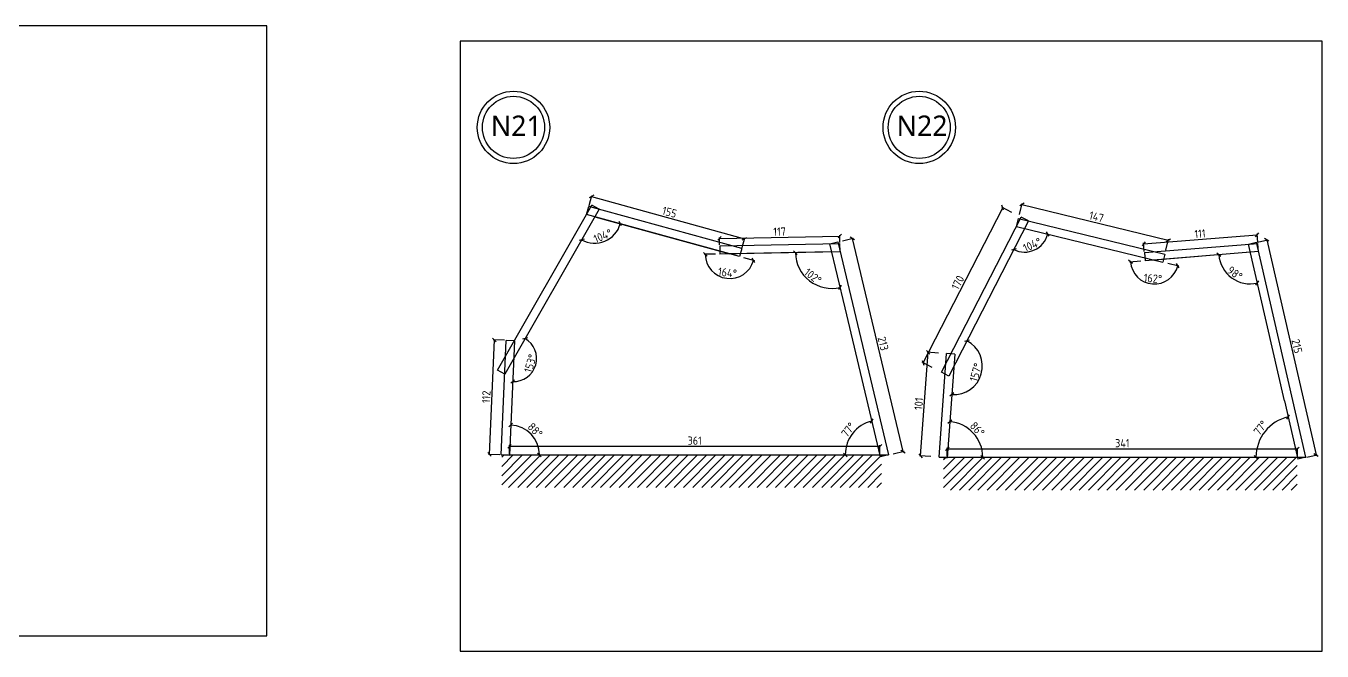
# Model space of a CAD drawing. Header units: centimetres. Extents: x -6116 to 16873, y -2889 to 4505.
# Drawn here: x 14475 to 15739, y -850 to -241 of the extents above; entities that cross this region are included whole.
import ezdxf

# ---------------------------------------------------------------- set-up
doc = ezdxf.new("R2010")
doc.units = ezdxf.units.CM
for name, color, linetype in [('5', 5, 'Continuous'), ('D_wood木做櫃', 30, 'Continuous'), ('frame圖框', 34, 'Continuous'), ('hatch填實', 8, 'Continuous'), ('planting植栽', 95, 'Continuous')]:
    doc.layers.add(name, color=color, linetype=linetype)
doc.styles.get("Standard").update_dxf_attribs({"font": 'ISOCP.SHX', "bigfont": 'CHINESET.SHX'})
doc.dimstyles.new('AM_ISO', dxfattribs={"dimtxt": 3.5, "dimasz": 3.5, "dimexe": 1, "dimexo": 1, "dimgap": 1.5, "dimtad": 1, "dimdec": 0, "dimdsep": 46, "dimtxsty": 'Standard', "dimcen": 0, "dimclrd": 256, "dimclre": 256, "dimclrt": 2, "dimadec": 0, "dimazin": 2, "dimtp": 0.1, "dimtm": 0.1, "dimtfac": 0.71, "dimtdec": 0, "dimtmove": 0, "dimatfit": 3, "dimfxl": 1, "dimlwd": -1, "dimlwe": -1, "dimarcsym": 1})

# ---------------------------------------------------------------- blocks, each defined once
blk = doc.blocks.new('_Oblique')
at = {"color": 0, "linetype": 'ByBlock', "lineweight": -2}
blk.add_line((-0.5, -0.5), (0.5, 0.5), dxfattribs=at)
blk = doc.blocks.new('*D435')
at = {"layer": 'DEFPOINTS', "color": 0, "transparency": 16777216}
for p in [(14931.8, -547), (14943.3, -547.5), (14938.6, -659)]:
    blk.add_point(p, dxfattribs=at)
at = {"layer": 'hatch填實', "linetype": 'ByBlock', "transparency": 16777216}
for p, q in [((14927, -658.5), (14931.8, -547)), ((14941.8, -547.4), (14930.8, -546.9)), ((14937, -658.9), (14926, -658.5))]:
    blk.add_line(p, q, dxfattribs=at)
at = {"layer": 'hatch填實', "transparency": 16777216, "xscale": 3.5, "yscale": 3.5, "zscale": 3.5}
for p, rotation in [((14931.8, -547), 87.55194987153453), ((14927, -658.5), 267.5519498715345)]:
    blk.add_blockref('_Oblique', p, dxfattribs=dict(at, rotation=rotation))
at = {"layer": 'hatch填實', "transparency": 16777216, "insert": (14923.9, -602.5), "char_height": 8, "attachment_point": 5, "rotation": 87.5519}
blk.add_mtext('112', dxfattribs=at)
blk = doc.blocks.new('_ArchTick')
at = {"color": 0, "linetype": 'ByBlock', "const_width": 0.15}
blk.add_lwpolyline([(-0.5, -0.5), (0.5, 0.5)], dxfattribs=at)
blk = doc.blocks.new('*D436')
at = {"layer": 'DEFPOINTS', "color": 0, "transparency": 16777216}
for p in [(15023.9, -417.1), (15175.6, -448.4), (15172.9, -458.1)]:
    blk.add_point(p, dxfattribs=at)
at = {"layer": 'hatch填實', "linetype": 'ByBlock', "transparency": 16777216}
for p, q in [((15024.2, -416.1), (15026.8, -406.4)), ((15026.5, -407.4), (15175.6, -448.4)), ((15173.2, -457.1), (15175.9, -447.5))]:
    blk.add_line(p, q, dxfattribs=at)
at = {"layer": 'hatch填實', "transparency": 16777216, "xscale": 3.5, "yscale": 3.5, "zscale": 3.5}
for p, rotation in [((15026.5, -407.4), 164.6125244280179), ((15175.6, -448.4), 344.6125244280179)]:
    blk.add_blockref('_Oblique', p, dxfattribs=dict(at, rotation=rotation))
at = {"layer": 'hatch填實', "transparency": 16777216, "insert": (15102.5, -422.6), "char_height": 8, "attachment_point": 5, "rotation": 344.6125}
blk.add_mtext('155', dxfattribs=at)
blk = doc.blocks.new('*D437')
at = {"layer": 'DEFPOINTS', "color": 0, "transparency": 16777216}
for p in [(15268.6, -445.9), (15268.7, -453.1), (15151.4, -455.4)]:
    blk.add_point(p, dxfattribs=at)
at = {"layer": 'hatch填實', "linetype": 'ByBlock', "transparency": 16777216}
for p, q in [((15151.3, -448.1), (15268.6, -445.9)), ((15151.4, -454.4), (15151.3, -447.1)), ((15268.7, -452.1), (15268.5, -444.9))]:
    blk.add_line(p, q, dxfattribs=at)
at = {"layer": 'hatch填實', "transparency": 16777216, "xscale": 3.5, "yscale": 3.5, "zscale": 3.5}
for p, rotation in [((15151.3, -448.1), 181.0822839199258), ((15268.6, -445.9), 1.082283919925816)]:
    blk.add_blockref('_Oblique', p, dxfattribs=dict(at, rotation=rotation))
at = {"layer": 'hatch填實', "transparency": 16777216, "insert": (15209.8, -441.5), "char_height": 8, "attachment_point": 5, "rotation": 1.0823}
blk.add_mtext('117', dxfattribs=at)
blk = doc.blocks.new('*D438')
at = {"layer": 'DEFPOINTS', "color": 0, "transparency": 16777216}
for p in [(15266.6, -451.5), (15330.1, -655.6), (15315.9, -659)]:
    blk.add_point(p, dxfattribs=at)
at = {"layer": 'hatch填實', "linetype": 'ByBlock', "transparency": 16777216}
for p, q in [((15271, -450.4), (15281.7, -447.9)), ((15280.7, -448.1), (15330.1, -655.6)), ((15320.4, -658), (15331.1, -655.4))]:
    blk.add_line(p, q, dxfattribs=at)
at = {"layer": 'hatch填實', "transparency": 16777216, "xscale": 3.5, "yscale": 3.5, "zscale": 3.5}
for p, rotation in [((15280.7, -448.1), 103.3859843617344), ((15330.1, -655.6), 283.3859843617344)]:
    blk.add_blockref('_Oblique', p, dxfattribs=dict(at, rotation=rotation))
at = {"layer": 'hatch填實', "transparency": 16777216, "insert": (15310.8, -550.6), "char_height": 8, "attachment_point": 5, "rotation": 283.386}
blk.add_mtext('213', dxfattribs=at)
blk = doc.blocks.new('*D439')
at = {"layer": 'DEFPOINTS', "color": 0, "transparency": 16777216}
for p in [(15354.7, -559.1), (15372.6, -560.4), (15365.3, -661.3)]:
    blk.add_point(p, dxfattribs=at)
at = {"layer": 'hatch填實', "linetype": 'ByBlock', "transparency": 16777216}
for p, q in [((15347.3, -660), (15354.7, -559.1)), ((15364.6, -559.8), (15353.7, -559)), ((15357.3, -660.7), (15346.3, -659.9))]:
    blk.add_line(p, q, dxfattribs=at)
at = {"layer": 'hatch填實', "transparency": 16777216, "xscale": 3.5, "yscale": 3.5, "zscale": 3.5}
for p, rotation in [((15354.7, -559.1), 85.84471711465251), ((15347.3, -660), 265.8447171146525)]:
    blk.add_blockref('_Oblique', p, dxfattribs=dict(at, rotation=rotation))
at = {"layer": 'hatch填實', "transparency": 16777216, "insert": (15345.5, -609.2), "char_height": 8, "attachment_point": 5, "rotation": 85.8447}
blk.add_mtext('101', dxfattribs=at)
blk = doc.blocks.new('*D440')
at = {"layer": 'DEFPOINTS', "color": 0, "transparency": 16777216}
for p in [(15427.3, -418.2), (15445.4, -427.5), (15367.7, -578.6)]:
    blk.add_point(p, dxfattribs=at)
at = {"layer": 'hatch填實', "linetype": 'ByBlock', "transparency": 16777216}
for p, q in [((15349.7, -569.3), (15427.3, -418.2)), ((15436.2, -422.8), (15426.4, -417.8)), ((15358.5, -573.9), (15348.8, -568.8))]:
    blk.add_line(p, q, dxfattribs=at)
at = {"layer": 'hatch填實', "transparency": 16777216, "xscale": 3.5, "yscale": 3.5, "zscale": 3.5}
for p, rotation in [((15427.3, -418.2), 62.78751049020834), ((15349.7, -569.3), 242.7875104902083)]:
    blk.add_blockref('_Oblique', p, dxfattribs=dict(at, rotation=rotation))
at = {"layer": 'hatch填實', "transparency": 16777216, "insert": (15383.6, -491.2), "char_height": 8, "attachment_point": 5, "rotation": 62.7875}
blk.add_mtext('170', dxfattribs=at)
blk = doc.blocks.new('*D441')
at = {"layer": 'DEFPOINTS', "color": 0, "transparency": 16777216}
for p in [(15442.6, -428.8), (15588.7, -449.9), (15585.4, -463.6)]:
    blk.add_point(p, dxfattribs=at)
at = {"layer": 'hatch填實', "linetype": 'ByBlock', "transparency": 16777216}
for p, q in [((15443.6, -424.8), (15446.2, -414.1)), ((15446, -415.1), (15588.7, -449.9)), ((15586.4, -459.6), (15589, -448.9))]:
    blk.add_line(p, q, dxfattribs=at)
at = {"layer": 'hatch填實', "transparency": 16777216, "xscale": 3.5, "yscale": 3.5, "zscale": 3.5}
for p, rotation in [((15446, -415.1), 166.2946098408372), ((15588.7, -449.9), 346.2946098408372)]:
    blk.add_blockref('_Oblique', p, dxfattribs=dict(at, rotation=rotation))
at = {"layer": 'hatch填實', "transparency": 16777216, "insert": (15518.7, -427.1), "char_height": 8, "attachment_point": 5, "rotation": 346.2946}
blk.add_mtext('147', dxfattribs=at)
blk = doc.blocks.new('*D442')
at = {"layer": 'DEFPOINTS', "color": 0, "transparency": 16777216}
for p in [(15675.3, -444.6), (15676, -453), (15565.4, -462)]:
    blk.add_point(p, dxfattribs=at)
at = {"layer": 'hatch填實', "linetype": 'ByBlock', "transparency": 16777216}
for p, q in [((15565.3, -461), (15564.6, -452.6)), ((15564.7, -453.5), (15675.3, -444.6)), ((15675.9, -452), (15675.2, -443.6))]:
    blk.add_line(p, q, dxfattribs=at)
at = {"layer": 'hatch填實', "transparency": 16777216, "xscale": 3.5, "yscale": 3.5, "zscale": 3.5}
for p, rotation in [((15564.7, -453.5), 184.6510422801488), ((15675.3, -444.6), 4.651042280148741)]:
    blk.add_blockref('_Oblique', p, dxfattribs=dict(at, rotation=rotation))
at = {"layer": 'hatch填實', "transparency": 16777216, "insert": (15619.6, -443.6), "char_height": 8, "attachment_point": 5, "rotation": 4.651}
blk.add_mtext('111', dxfattribs=at)
blk = doc.blocks.new('*D443')
at = {"layer": 'DEFPOINTS', "color": 0, "transparency": 16777216}
for p in [(15674.6, -452), (15722.8, -661.3), (15732.8, -659)]:
    blk.add_point(p, dxfattribs=at)
at = {"layer": 'hatch填實', "linetype": 'ByBlock', "transparency": 16777216}
for p, q in [((15675.6, -451.7), (15685.6, -449.4)), ((15684.6, -449.6), (15732.8, -659)), ((15723.7, -661.1), (15733.8, -658.8))]:
    blk.add_line(p, q, dxfattribs=at)
at = {"layer": 'hatch填實', "transparency": 16777216, "xscale": 3.5, "yscale": 3.5, "zscale": 3.5}
for p, rotation in [((15684.6, -449.6), 102.9616971798642), ((15732.8, -659), 282.9616971798641)]:
    blk.add_blockref('_Oblique', p, dxfattribs=dict(at, rotation=rotation))
at = {"layer": 'hatch填實', "transparency": 16777216, "insert": (15714.1, -553.1), "char_height": 8, "attachment_point": 5, "rotation": 282.9617}
blk.add_mtext('215', dxfattribs=at)
blk = doc.blocks.new('*D479')
at = {"layer": 'DEFPOINTS', "color": 0, "transparency": 16777216}
for p in [(15021.8, -424.8), (15033.8, -419.8), (15032, -452.7), (15170.8, -465.8), (14941.9, -580.3)]:
    blk.add_point(p, dxfattribs=at)
at = {"layer": 'hatch填實', "linetype": 'ByBlock', "transparency": 16777216}
blk.add_arc((15029.7, -427), 25.8, 240.2058, 344.6125, dxfattribs=at)
at = {"layer": 'hatch填實', "transparency": 16777216, "xscale": 3.5, "yscale": 3.5, "zscale": 3.5}
for p, rotation in [((15054.6, -433.8), 74.6125244280182), ((15016.9, -449.4), 150.2057984877649)]:
    blk.add_blockref('_Oblique', p, dxfattribs=dict(at, rotation=rotation))
at = {"layer": 'hatch填實', "transparency": 16777216, "insert": (15037.5, -445.7), "char_height": 8, "attachment_point": 5, "rotation": 22.4092}
blk.add_mtext('104°', dxfattribs=at)
blk = doc.blocks.new('*D480')
at = {"layer": 'DEFPOINTS', "color": 0, "transparency": 16777216}
for p in [(15021.8, -424.8), (15151.6, -463.4), (15170.8, -465.8), (15268.9, -461.1), (15147.7, -483)]:
    blk.add_point(p, dxfattribs=at)
at = {"layer": 'hatch填實', "linetype": 'ByBlock', "transparency": 16777216}
for p, q in [((15147.3, -463.4), (15136.3, -463.6)), ((15174.7, -466.9), (15185.4, -469.8))]:
    blk.add_line(p, q, dxfattribs=at)
blk.add_arc((15161.3, -463.2), 24, 181.0823, 344.6125, dxfattribs=at)
at = {"layer": 'hatch填實', "transparency": 16777216, "xscale": 3.5, "yscale": 3.5, "zscale": 3.5}
for p, rotation in [((15137.3, -463.6), 91.08228391992608), ((15184.4, -469.5), 74.61252442801843)]:
    blk.add_blockref('_Oblique', p, dxfattribs=dict(at, rotation=rotation))
at = {"layer": 'hatch填實', "transparency": 16777216, "insert": (15159, -481.5), "char_height": 8, "attachment_point": 5, "rotation": 352.8474}
blk.add_mtext('164°', dxfattribs=at)
blk = doc.blocks.new('*D481')
at = {"layer": 'DEFPOINTS', "color": 0, "transparency": 16777216}
for p in [(15258.8, -453.3), (15151.6, -463.4), (15268.9, -461.1), (15231.7, -481.7), (15273.6, -515.8)]:
    blk.add_point(p, dxfattribs=at)
at = {"layer": 'hatch填實', "linetype": 'ByBlock', "transparency": 16777216}
blk.add_arc((15260.7, -461.3), 35.5, 181.0823, 283.3875, dxfattribs=at)
at = {"layer": 'hatch填實', "transparency": 16777216, "xscale": 3.5, "yscale": 3.5, "zscale": 3.5}
for p, rotation in [((15225.2, -462), 91.08228391992674), ((15268.9, -495.8), 13.38745867268328)]:
    blk.add_blockref('_Oblique', p, dxfattribs=dict(at, rotation=rotation))
at = {"layer": 'hatch填實', "transparency": 16777216, "insert": (15242.3, -485), "char_height": 8, "attachment_point": 5, "rotation": 322.2349}
blk.add_mtext('102°', dxfattribs=at)
blk = doc.blocks.new('*D482')
at = {"layer": 'DEFPOINTS', "color": 0, "transparency": 16777216}
for p in [(15273.6, -515.8), (15286.4, -632.6), (14938.6, -659), (15308.2, -660.9), (15315.9, -659)]:
    blk.add_point(p, dxfattribs=at)
at = {"layer": 'hatch填實', "linetype": 'ByBlock', "transparency": 16777216}
blk.add_arc((15307.7, -659), 33.9, 103.387, 180, dxfattribs=at)
at = {"layer": 'hatch填實', "transparency": 16777216, "xscale": 3.5, "yscale": 3.5, "zscale": 3.5}
for p, rotation in [((15299.9, -626), 13.38695332905746), ((15273.8, -659), 269.9999999999992)]:
    blk.add_blockref('_Oblique', p, dxfattribs=dict(at, rotation=rotation))
at = {"layer": 'hatch填實', "transparency": 16777216, "insert": (15276.8, -634.6), "char_height": 8, "attachment_point": 5, "rotation": 51.6935}
blk.add_mtext('77°', dxfattribs=at)
blk = doc.blocks.new('*D483')
at = {"layer": 'DEFPOINTS', "color": 0, "transparency": 16777216}
for p in [(15033.8, -419.8), (14951.3, -547.8), (14941.9, -580.3), (14967.4, -580.1), (14946.6, -659.3)]:
    blk.add_point(p, dxfattribs=at)
at = {"layer": 'hatch填實', "linetype": 'ByBlock', "transparency": 16777216}
blk.add_arc((14950.6, -565.2), 22.4, 267.5518, 60.2058, dxfattribs=at)
at = {"layer": 'hatch填實', "transparency": 16777216, "xscale": 3.5, "yscale": 3.5, "zscale": 3.5}
for p, rotation in [((14961.7, -545.7), 150.205798487765), ((14949.6, -587.6), 177.5518213510071)]:
    blk.add_blockref('_Oblique', p, dxfattribs=dict(at, rotation=rotation))
at = {"layer": 'hatch填實', "transparency": 16777216, "insert": (14966.9, -569.9), "char_height": 8, "attachment_point": 5, "rotation": 73.8788}
blk.add_mtext('153°', dxfattribs=at)
blk = doc.blocks.new('*D484')
at = {"layer": 'DEFPOINTS', "color": 0, "transparency": 16777216}
for p in [(14951.3, -547.8), (14972, -644.8), (14938.6, -659), (14946.6, -659.3), (15315.9, -659)]:
    blk.add_point(p, dxfattribs=at)
at = {"layer": 'hatch填實', "linetype": 'ByBlock', "transparency": 16777216}
blk.add_arc((14946.6, -659), 29.1, 360, 87.5518, dxfattribs=at)
at = {"layer": 'hatch填實', "transparency": 16777216, "xscale": 3.5, "yscale": 3.5, "zscale": 3.5}
for p, rotation in [((14947.8, -629.9), 177.5518213510081), ((14975.7, -659), 269.9999999999993)]:
    blk.add_blockref('_Oblique', p, dxfattribs=dict(at, rotation=rotation))
at = {"layer": 'hatch填實', "transparency": 16777216, "insert": (14971.6, -635), "char_height": 8, "attachment_point": 5, "rotation": 313.7759}
blk.add_mtext('88°', dxfattribs=at)
blk = doc.blocks.new('*D485')
at = {"layer": 'DEFPOINTS', "color": 0, "transparency": 16777216}
for p in [(15440.8, -436.5), (15452.5, -431.2), (15451.7, -461.3), (15583.5, -471.3), (15374.8, -582.2)]:
    blk.add_point(p, dxfattribs=at)
at = {"layer": 'hatch填實', "linetype": 'ByBlock', "transparency": 16777216}
blk.add_arc((15448.7, -438.4), 23.1, 242.7867, 346.2946, dxfattribs=at)
at = {"layer": 'hatch填實', "transparency": 16777216, "xscale": 3.5, "yscale": 3.5, "zscale": 3.5}
for p, rotation in [((15471.2, -443.9), 76.29460984083133), ((15438.2, -459), 152.7866519816951)]:
    blk.add_blockref('_Oblique', p, dxfattribs=dict(at, rotation=rotation))
at = {"layer": 'hatch填實', "transparency": 16777216, "insert": (15456.1, -454.4), "char_height": 8, "attachment_point": 5, "rotation": 24.5406}
blk.add_mtext('104°', dxfattribs=at)
blk = doc.blocks.new('*D486')
at = {"layer": 'DEFPOINTS', "color": 0, "transparency": 16777216}
for p in [(15440.8, -436.5), (15676.7, -461), (15566.1, -470), (15583.5, -471.3), (15562.9, -489.2)]:
    blk.add_point(p, dxfattribs=at)
at = {"layer": 'hatch填實', "linetype": 'ByBlock', "transparency": 16777216}
for p, q in [((15561.8, -470.3), (15550.8, -471.2)), ((15588.2, -472.4), (15598.9, -475))]:
    blk.add_line(p, q, dxfattribs=at)
blk.add_arc((15575.2, -469.2), 23.4, 184.651, 346.2946, dxfattribs=at)
at = {"layer": 'hatch填實', "transparency": 16777216, "xscale": 3.5, "yscale": 3.5, "zscale": 3.5}
for p, rotation in [((15551.8, -471.1), 94.65104228015086), ((15597.9, -474.8), 76.29460984083086)]:
    blk.add_blockref('_Oblique', p, dxfattribs=dict(at, rotation=rotation))
at = {"layer": 'hatch填實', "transparency": 16777216, "insert": (15573.7, -487.1), "char_height": 8, "attachment_point": 5, "rotation": 355.4728}
blk.add_mtext('162°', dxfattribs=at)
blk = doc.blocks.new('*D487')
at = {"layer": 'DEFPOINTS', "color": 0, "transparency": 16777216}
for p in [(15666.8, -453.8), (15676.7, -461), (15566.1, -470), (15644.1, -480.4), (15701.9, -606.5)]:
    blk.add_point(p, dxfattribs=at)
at = {"layer": 'hatch填實', "linetype": 'ByBlock', "transparency": 16777216}
blk.add_arc((15668.6, -461.6), 30.8, 184.651, 282.968, dxfattribs=at)
at = {"layer": 'hatch填實', "transparency": 16777216, "xscale": 3.5, "yscale": 3.5, "zscale": 3.5}
for p, rotation in [((15637.9, -464.1), 94.65104228015078), ((15675.5, -491.7), 12.96798267454643)]:
    blk.add_blockref('_Oblique', p, dxfattribs=dict(at, rotation=rotation))
at = {"layer": 'hatch填實', "transparency": 16777216, "insert": (15653.6, -482.1), "char_height": 8, "attachment_point": 5, "rotation": 323.8095}
blk.add_mtext('98°', dxfattribs=at)
blk = doc.blocks.new('*D488')
at = {"layer": 'DEFPOINTS', "color": 0, "transparency": 16777216}
for p in [(15701.9, -606.5), (15689.4, -629.8), (15365.3, -661.3), (15715, -663.1), (15722.8, -661.3)]:
    blk.add_point(p, dxfattribs=at)
at = {"layer": 'hatch填實', "linetype": 'ByBlock', "transparency": 16777216}
blk.add_arc((15714.6, -661.3), 40.4, 102.9687, 180, dxfattribs=at)
at = {"layer": 'hatch填實', "transparency": 16777216, "xscale": 3.5, "yscale": 3.5, "zscale": 3.5}
for p, rotation in [((15705.5, -622), 12.96868248078946), ((15674.2, -661.3), 269.9999999999997)]:
    blk.add_blockref('_Oblique', p, dxfattribs=dict(at, rotation=rotation))
at = {"layer": 'hatch填實', "transparency": 16777216, "insert": (15678.7, -632.7), "char_height": 8, "attachment_point": 5, "rotation": 51.4843}
blk.add_mtext('77°', dxfattribs=at)
blk = doc.blocks.new('*D489')
at = {"layer": 'DEFPOINTS', "color": 0, "transparency": 16777216}
for p in [(15452.5, -431.2), (15380.6, -561), (15374.8, -582.2), (15400.4, -591.1), (15373.3, -661.9)]:
    blk.add_point(p, dxfattribs=at)
at = {"layer": 'hatch填實', "linetype": 'ByBlock', "transparency": 16777216}
blk.add_arc((15379.8, -572.6), 27.7, 265.8447, 62.7867, dxfattribs=at)
at = {"layer": 'hatch填實', "transparency": 16777216, "xscale": 3.5, "yscale": 3.5, "zscale": 3.5}
for p, rotation in [((15392.4, -547.9), 152.7866519816945), ((15377.7, -600.2), 175.8447171146564)]:
    blk.add_blockref('_Oblique', p, dxfattribs=dict(at, rotation=rotation))
at = {"layer": 'hatch填實', "transparency": 16777216, "insert": (15401.1, -578.6), "char_height": 8, "attachment_point": 5, "rotation": 74.3157}
blk.add_mtext('157°', dxfattribs=at)
blk = doc.blocks.new('*D490')
at = {"layer": 'DEFPOINTS', "color": 0, "transparency": 16777216}
for p in [(15380.6, -561), (15403.6, -644.8), (15365.3, -661.3), (15373.3, -661.9), (15722.8, -661.3)]:
    blk.add_point(p, dxfattribs=at)
at = {"layer": 'hatch填實', "linetype": 'ByBlock', "transparency": 16777216}
blk.add_arc((15373.3, -661.3), 34.6, 360, 85.8447, dxfattribs=at)
at = {"layer": 'hatch填實', "transparency": 16777216, "xscale": 3.5, "yscale": 3.5, "zscale": 3.5}
for p, rotation in [((15375.8, -626.9), 175.8447171146562), ((15407.9, -661.3), 269.9999999999995)]:
    blk.add_blockref('_Oblique', p, dxfattribs=dict(at, rotation=rotation))
at = {"layer": 'hatch填實', "transparency": 16777216, "insert": (15402.6, -634), "char_height": 8, "attachment_point": 5, "rotation": 312.9224}
blk.add_mtext('86°', dxfattribs=at)
blk = doc.blocks.new('*D510')
at = {"layer": 'DEFPOINTS', "color": 0, "transparency": 16777216}
for p in [(15714.6, -653.1), (15373.3, -661.3), (15714.6, -661.3)]:
    blk.add_point(p, dxfattribs=at)
at = {"layer": 'hatch填實', "linetype": 'ByBlock', "transparency": 16777216}
for p, q in [((15373.3, -660.3), (15373.3, -652.1)), ((15373.3, -653.1), (15714.6, -653.1)), ((15714.6, -660.3), (15714.6, -652.1))]:
    blk.add_line(p, q, dxfattribs=at)
at = {"layer": 'hatch填實', "transparency": 16777216, "xscale": 3.5, "yscale": 3.5, "zscale": 3.5, "rotation": 180}
blk.add_blockref('_Oblique', (15373.3, -653.1), dxfattribs=at)
at = {"layer": 'hatch填實', "transparency": 16777216, "xscale": 3.5, "yscale": 3.5, "zscale": 3.5}
blk.add_blockref('_Oblique', (15714.6, -653.1), dxfattribs=at)
at = {"layer": 'hatch填實', "transparency": 16777216, "insert": (15543.9, -647.6), "char_height": 8, "attachment_point": 5}
blk.add_mtext('341', dxfattribs=at)
blk = doc.blocks.new('*D511')
at = {"layer": 'DEFPOINTS', "color": 0, "transparency": 16777216}
for p in [(15307.7, -650.6), (14946.6, -659), (15307.7, -659)]:
    blk.add_point(p, dxfattribs=at)
at = {"layer": 'hatch填實', "linetype": 'ByBlock', "transparency": 16777216}
for p, q in [((14946.6, -658), (14946.6, -649.6)), ((14946.6, -650.6), (15307.7, -650.6)), ((15307.7, -658), (15307.7, -649.6))]:
    blk.add_line(p, q, dxfattribs=at)
at = {"layer": 'hatch填實', "transparency": 16777216, "xscale": 3.5, "yscale": 3.5, "zscale": 3.5, "rotation": 180}
blk.add_blockref('_Oblique', (14946.6, -650.6), dxfattribs=at)
at = {"layer": 'hatch填實', "transparency": 16777216, "xscale": 3.5, "yscale": 3.5, "zscale": 3.5}
blk.add_blockref('_Oblique', (15307.7, -650.6), dxfattribs=at)
at = {"layer": 'hatch填實', "transparency": 16777216, "insert": (15127.1, -645.1), "char_height": 8, "attachment_point": 5}
blk.add_mtext('361', dxfattribs=at)

msp = doc.modelspace()

# ---------------------------------------------------------------- hatches: boundary and pattern name
at = {"layer": 'planting植栽'}
h = msp.add_hatch(dxfattribs=at)
h.set_pattern_fill('ANSI31', color=256, scale=2)
h.set_pattern_definition([(45, (14592.497, -1241.2544), (-4.49013, 4.49013), [])])
h.paths.add_polyline_path([(14938.95018, -659.00174), (15309.26815, -659.00174), (15309.26815, -690.6265), (14938.95018, -690.6265)])
h = msp.add_hatch(dxfattribs=at)
h.set_pattern_fill('ANSI31', color=256, scale=2)
h.set_pattern_definition([(45, (15023.203, -1243.8606), (-4.49013, 4.49013), [])])
h.paths.add_polyline_path([(15369.65634, -661.60794), (15714.31187, -661.60794), (15714.31187, -693.2327), (15369.65634, -693.2327)])

# ---------------------------------------------------------------- linework, layer by layer
at = {"layer": '5', "linetype": 'ByBlock'}
for centre, radius in [((14950.45095, -339.99267), 35.27331), ((14950.45095, -339.99267), 30.27331), ((15345.95157, -339.99267), 35.27331), ((15345.95157, -339.99267), 30.27331)]:
    msp.add_circle(centre, radius, dxfattribs=at)
at = {"layer": 'D_wood木做櫃'}
for p, q in [((14934.98876, -576.33775), (15026.89175, -415.82269)), ((15033.83651, -419.79905), (15026.89175, -415.82269)), ((15033.83651, -419.79905), (14941.93105, -580.3127)), ((15021.76387, -424.77889), (15023.88789, -417.06109)), ((15170.82206, -465.8013), (15021.76387, -424.77889)), ((15172.94608, -458.0835), (15023.88789, -417.06109)), ((15029.72993, -426.96631), (15029.72993, -426.97124)), ((15029.72993, -426.96631), (15161.28004, -463.17031)), ((15367.68293, -578.55774), (15445.35556, -427.50415)), ((15440.75377, -436.45346), (15442.6297, -428.76123)), ((15442.6297, -428.76123), (15585.3713, -463.60135)), ((15452.47221, -431.16357), (15445.35556, -427.50415)), ((15452.47221, -431.16357), (15374.79726, -582.2161)), ((15440.75377, -436.45346), (15583.5021, -471.26598)), ((15448.56192, -438.76288), (15448.56192, -438.76781)), ((15151.44086, -455.35477), (15268.70304, -453.13949)), ((15258.76946, -453.32715), (15266.55334, -451.47457)), ((15273.63379, -515.78172), (15258.76946, -453.32715)), ((15266.55334, -451.47457), (15315.94115, -659.00316)), ((15268.85424, -461.14298), (15268.70304, -453.13949)), ((15565.41666, -461.998), (15676.00651, -453.00099)), ((15666.78136, -453.7515), (15674.57847, -451.95605)), ((15701.94915, -606.46922), (15666.78136, -453.7515)), ((15722.78898, -661.31951), (15674.57847, -451.95605)), ((15676.6552, -460.97464), (15676.00651, -453.00099)), ((15151.44086, -455.35477), (15151.59206, -463.35826)), ((15268.85424, -461.14298), (15151.59206, -463.35826)), ((15260.66646, -461.29273), (15161.28004, -463.17031)), ((15161.28004, -463.17031), (15161.28004, -463.17524)), ((15172.94608, -458.0835), (15170.82206, -465.8013)), ((15260.66646, -461.29273), (15260.66646, -461.29766)), ((15565.41666, -461.998), (15566.06536, -469.97165)), ((15676.6552, -460.97464), (15566.06536, -469.97165)), ((15668.5968, -461.63516), (15575.1606, -469.23664)), ((15585.37253, -463.59632), (15583.50402, -471.2581)), ((15668.5968, -461.63023), (15668.5968, -461.63516)), ((15273.63379, -515.78665), (15273.63379, -515.78172)), ((15308.1602, -660.8599), (15273.63379, -515.78665)), ((14938.56683, -659.00316), (14943.3357, -547.45725)), ((14951.32865, -547.79897), (14943.3357, -547.45725)), ((14951.32865, -547.79897), (14946.55953, -659.34489)), ((14950.58449, -565.1994), (14950.58449, -565.20433)), ((15365.28332, -661.31951), (15372.61511, -560.40135)), ((15380.59443, -560.98105), (15372.61511, -560.40135)), ((15380.59443, -560.98105), (15373.26265, -661.89921)), ((14941.93105, -580.3127), (14934.98876, -576.33775)), ((15374.79726, -582.2161), (15367.68293, -578.55774)), ((15379.75124, -572.58222), (15379.75124, -572.58715)), ((15296.49307, -611.83688), (15296.49307, -611.84181)), ((15701.94915, -606.46922), (15701.94915, -606.47415)), ((15701.94915, -606.47415), (15714.99307, -663.11485)), ((14938.56683, -659.00316), (14946.55953, -659.34489)), ((14946.57414, -659.00809), (15315.94115, -659.00809)), ((15315.94115, -659.00809), (15308.1602, -660.8599)), ((15365.28332, -661.31951), (15373.26265, -661.89921)), ((15373.30441, -661.32444), (15722.78898, -661.32444)), ((15722.78898, -661.31951), (15714.99307, -663.11485))]:
    msp.add_line(p, q, dxfattribs=at)
at = {"layer": 'frame圖框'}
for points in [[(13870.17756, -241.19443), (13870.17756, -835.19443), (14710.17756, -835.19443), (14710.17756, -241.19443)], [(14898.60889, -256.07536), (14898.60889, -850.07536), (15738.60889, -850.07536), (15738.60889, -256.07536)]]:
    msp.add_lwpolyline(points, close=True, dxfattribs=at)
at = {"layer": 'hatch填實'}
for p, q in [((14938.56683, -659.00316), (15315.94115, -659.00316)), ((15365.28332, -661.31951), (15722.78898, -661.31951))]:
    msp.add_line(p, q, dxfattribs=at)

# ---------------------------------------------------------------- texts
at = {"layer": '5', "linetype": 'ByBlock', "char_height": 20, "attachment_point": 1}
for s, insert in [('{\\fMicrosoft JhengHei|b0|i0|c136|p34;N21}', (14928.42884, -328.46564)), ('{\\fMicrosoft JhengHei|b0|i0|c136|p34;N22}', (15323.92946, -328.46564))]:
    msp.add_mtext(s, dxfattribs=dict(at, insert=insert))

# ---------------------------------------------------------------- dimensions: what is measured, and where the dimension line sits
at = {"layer": 'hatch填實'}
for p1, p2, distance, picture, middle in [((15023.88789, -417.06109), (15172.94608, -458.0835), 10.00678, '*D436', (15102.53164, -422.62138)), ((15367.68293, -578.55774), (15445.35555, -427.50415), 20.27437, '*D440', (15383.59767, -491.24454)), ((15442.6297, -428.76123), (15585.37803, -463.57375), 14.11204, '*D441', (15518.65054, -427.11386)), ((15151.44086, -455.35477), (15268.70304, -453.13949), 7.26021, '*D437', (15209.83093, -441.4892)), ((15565.41666, -461.998), (15676.00651, -453.00099), 8.47737, '*D442', (15619.5782, -443.56815)), ((15266.55334, -451.47457), (15315.94115, -659.00809), 14.5559, '*D438', (15310.75904, -550.59801)), ((15674.57847, -451.95605), (15722.76757, -661.32444), 10.29053, '*D443', (15714.06198, -553.09826)), ((14938.56683, -659.00316), (14943.3357, -547.45725), 11.55536, '*D435', (14923.91069, -602.50168)), ((15365.28332, -661.31951), (15372.61511, -560.40135), 18.00682, '*D439', (15345.50418, -609.15713))]:
    dim = msp.add_aligned_dim(p1=p1, p2=p2, distance=distance, dimstyle='AM_ISO', override={"dimtxt": 8, "dimblk": 'Oblique', "dimclrt": 256, "dimldrblk": 'ArchTick', "dimfxl": 10, "dimfxlon": 1}, dxfattribs=at)
    dim.commit()
    dim.dimension.update_dxf_attribs({"geometry": picture, "text_midpoint": middle})
for base, line1, line2, picture, middle in [((15031.98238, -452.67535), ((15170.82206, -465.8013), (15021.76387, -424.77889)), ((15033.83651, -419.79905), (14941.93105, -580.3127)), '*D479', (15037.46965, -445.7407)), ((14967.37896, -580.09051), ((15033.83651, -419.79905), (14941.93105, -580.3127)), ((14951.32865, -547.79897), (14946.55953, -659.34489)), '*D483', (14966.86393, -569.90427)), ((15147.73578, -482.95047), ((15268.85424, -461.14298), (15151.59206, -463.35826)), ((15170.82206, -465.8013), (15021.76387, -424.77889)), '*D480', (15158.98044, -481.50039)), ((15400.39277, -591.06349), ((15452.47221, -431.16357), (15374.79726, -582.2161)), ((15380.59443, -560.98105), (15373.26265, -661.89921)), '*D489', (15401.13119, -578.58461)), ((15451.68286, -461.33718), ((15440.75377, -436.45346), (15583.5021, -471.26598)), ((15452.47221, -431.16357), (15374.79726, -582.2161)), '*D485', (15456.06787, -454.43231)), ((15562.92283, -489.22718), ((15676.6552, -460.97464), (15566.06536, -469.97165)), ((15440.75377, -436.45346), (15583.5021, -471.26598)), '*D486', (15573.74437, -487.11811)), ((15231.66367, -481.74476), ((15273.63379, -515.78172), (15258.76946, -453.32715)), ((15268.85424, -461.14298), (15151.59206, -463.35826)), '*D481', (15242.30283, -485.00169)), ((15644.09791, -480.37612), ((15701.94915, -606.46922), (15666.78136, -453.7515)), ((15676.6552, -460.97464), (15566.06536, -469.97165)), '*D487', (15653.62892, -482.08694)), ((15286.38875, -632.59239), ((14938.56683, -659.00316), (15315.94115, -659.00316)), ((15308.1602, -660.8599), (15273.63379, -515.78665)), '*D482', (15276.7631, -634.55048)), ((14972.00235, -644.80117), ((14938.56683, -659.00316), (15315.94115, -659.00316)), ((14951.32865, -547.79897), (14946.55953, -659.34489)), '*D484', (14971.57547, -635.04792)), ((15403.63875, -644.77065), ((15365.28332, -661.31951), (15722.78898, -661.31951)), ((15380.59443, -560.98105), (15373.26265, -661.89921)), '*D490', (15402.63578, -634.04211)), ((15689.35964, -629.77872), ((15701.94915, -606.47415), (15714.99307, -663.11485)), ((15365.28332, -661.31951), (15722.78898, -661.31951)), '*D488', (15678.67822, -632.74623))]:
    dim = msp.add_angular_dim_2l(base=base, line1=line1, line2=line2, dimstyle='AM_ISO', override={"dimtxt": 8, "dimblk": 'Oblique', "dimclrt": 256, "dimldrblk": 'ArchTick', "dimfxl": 10, "dimfxlon": 1}, dxfattribs=at)
    dim.commit()
    dim.dimension.update_dxf_attribs({"geometry": picture, "text_midpoint": middle})
for base, p1, p2, picture, middle in [((15307.71831, -650.58534), (14946.57414, -659.00316), (15307.71831, -659.00316), '*D511', (15127.14623, -645.08534)), ((15714.58076, -653.12023), (15373.30441, -661.32444), (15714.58076, -661.32444), '*D510', (15543.94258, -647.62023))]:
    dim = msp.add_linear_dim(base=base, p1=p1, p2=p2, dimstyle='AM_ISO', override={"dimtxt": 8, "dimblk": 'Oblique', "dimclrt": 256, "dimldrblk": 'ArchTick', "dimfxl": 10, "dimfxlon": 1}, dxfattribs=at)
    dim.commit()
    dim.dimension.update_dxf_attribs({"geometry": picture, "text_midpoint": middle})

doc.saveas('drawing.dxf')
